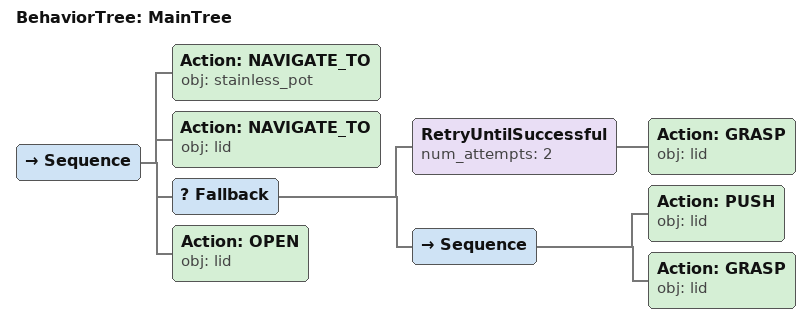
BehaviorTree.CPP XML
<root main_tree_to_execute="MainTree">
  <BehaviorTree ID="MainTree">
    <Sequence>
      <!-- Navigate to stainless_pot -->
      <Action ID="NAVIGATE_TO" obj="stainless_pot" />
      <!-- Navigate to lid -->
      <Action ID="NAVIGATE_TO" obj="lid" />
      <!-- Fallback: if GRASP lid fails, try alternative to reposition -->
      <Fallback>
        <!-- Retry GRASP lid up to 2 attempts -->
        <RetryUntilSuccessful num_attempts="2">
          <!-- Grasp lid -->
          <Action ID="GRASP" obj="lid" />
        </RetryUntilSuccessful>
        <Sequence>
          <!-- Push lid forward toward front edge of table -->
          <Action ID="PUSH" obj="lid" />
          <!-- Grasp lid -->
          <Action ID="GRASP" obj="lid" />
        </Sequence>
      </Fallback>
      <!-- Open lid -->
      <Action ID="OPEN" obj="lid" />
    </Sequence>
  </BehaviorTree>
</root>
